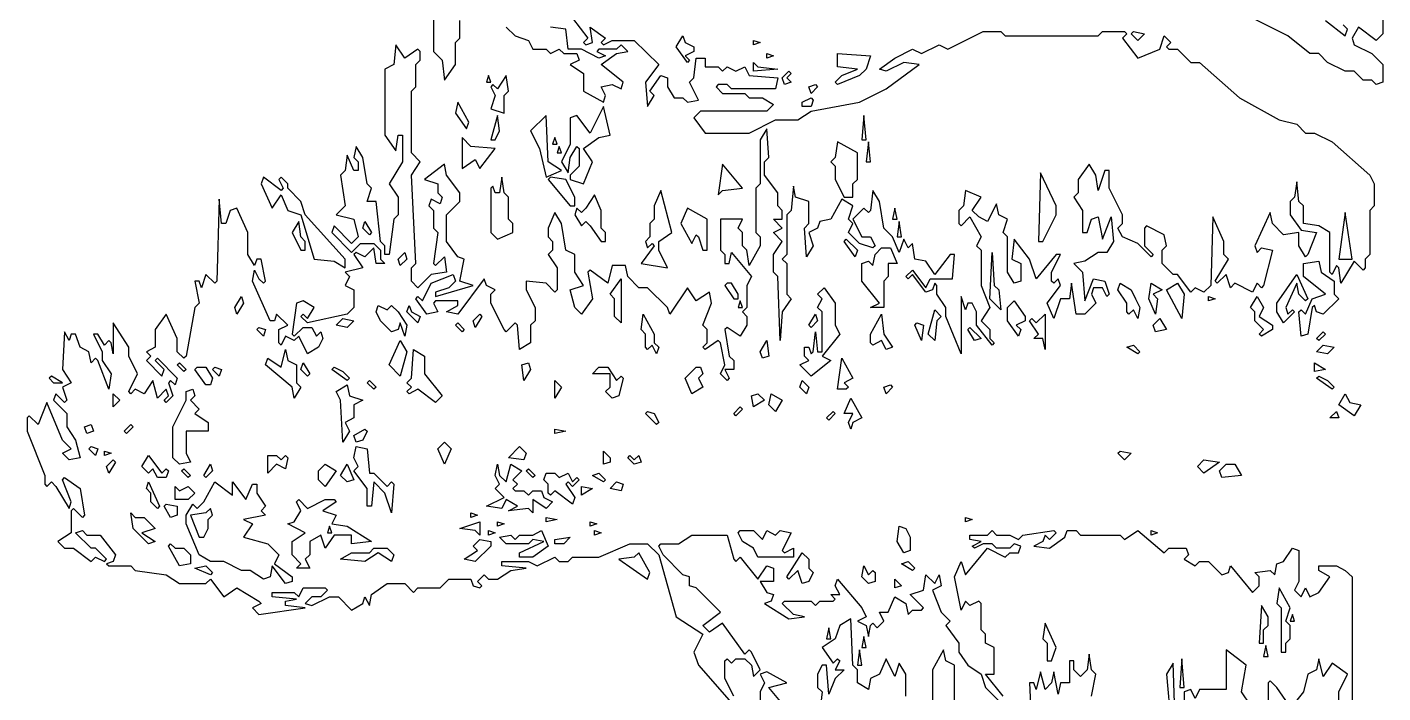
# Model space of a CAD drawing. Header units: millimetres. Extents: x -1861 to 1860, y -2 to 9002.
# Drawn here: x -1367 to -16, y 5653 to 6316 of the extents above; entities that cross this region are included whole.
import ezdxf

# ---------------------------------------------------------------- set-up
doc = ezdxf.new("R2010")
doc.units = ezdxf.units.MM
doc.layers.add('ALMOND-DRAW-PROFILE', color=7, linetype='Continuous', lineweight=25)

msp = doc.modelspace()

# ---------------------------------------------------------------- linework, layer by layer
at = {"layer": 'ALMOND-DRAW-PROFILE'}
for points in [[(-15.7, 6353.7), (-15.7, 6309.7), (-22.3, 6303.1), (-39.9, 6316.3), (-46.5, 6305.3), (-44.3, 6298.7), (-26.7, 6289.9), (-15.7, 6278.9), (-15.7, 6261.3), (-22.3, 6259.1), (-26.7, 6263.5), (-35.5, 6263.5), (-44.3, 6272.3), (-53.2, 6272.3), (-70.8, 6281.1), (-79.6, 6289.9), (-88.4, 6289.9), (-110.4, 6307.5), (-145.6, 6325.1)], [(-962.4, 6336.1), (-962.4, 6292.1), (-953.6, 6283.3), (-951.4, 6263.5), (-940.4, 6278.9), (-940.4, 6300.9), (-936, 6305.3), (-936, 6322.9)], [(-823.7, 6325.1), (-808.3, 6305.3), (-812.7, 6300.9), (-810.5, 6298.7), (-803.9, 6300.9), (-806.1, 6316.3), (-790.7, 6305.3), (-795.1, 6300.9), (-792.9, 6298.7), (-784.1, 6303.1), (-762.1, 6303.1), (-737.8, 6278.9), (-751, 6261.3), (-748.8, 6237), (-742.2, 6248), (-746.6, 6252.4), (-735.6, 6267.9), (-729, 6265.7), (-729, 6256.8), (-722.4, 6245.8), (-713.6, 6245.8), (-709.2, 6241.4), (-698.2, 6243.6), (-707, 6261.3), (-702.6, 6265.7), (-700.4, 6285.5), (-691.6, 6285.5), (-691.6, 6276.7), (-678.4, 6276.7), (-674, 6272.3), (-669.6, 6276.7), (-660.8, 6272.3), (-652, 6276.7), (-647.6, 6267.9), (-619, 6265.7), (-621.2, 6254.6), (-665.2, 6254.6), (-669.6, 6259.1), (-678.4, 6259.1), (-680.6, 6256.8), (-674, 6250.2), (-652, 6250.2), (-647.6, 6245.8), (-634.4, 6245.8), (-623.4, 6239.2), (-630, 6232.6), (-696, 6232.6), (-702.6, 6226), (-691.6, 6210.6), (-647.6, 6210.6), (-621.2, 6223.8), (-599.1, 6223.8), (-585.9, 6232.6), (-537.5, 6241.4), (-511.1, 6254.6), (-478.1, 6278.9), (-493.5, 6281.1), (-511.1, 6272.3), (-517.7, 6274.5), (-502.3, 6285.5), (-484.7, 6294.3), (-475.9, 6289.9), (-458.2, 6298.7), (-449.4, 6294.3), (-414.2, 6311.9), (-396.6, 6311.9), (-392.2, 6307.5), (-299.7, 6307.5), (-295.3, 6311.9), (-273.3, 6311.9), (-271.1, 6309.7), (-275.5, 6305.3), (-260.1, 6285.5), (-238.1, 6294.3), (-233.7, 6307.5), (-227.1, 6300.9), (-231.5, 6296.5), (-229.3, 6294.3), (-220.5, 6294.3), (-207.3, 6281.1), (-198.5, 6281.1), (-158.8, 6245.8), (-119.2, 6223.8), (-101.6, 6219.4), (-92.8, 6210.6), (-84, 6210.6), (-66.4, 6201.8), (-28.9, 6168.8), (-24.5, 6160), (-24.5, 6138), (-28.9, 6133.6), (-28.9, 6089.5), (-33.3, 6085.1), (-33.3, 6076.3), (-35.5, 6074.1), (-44.3, 6082.9), (-57.6, 6060.9), (-59.8, 6076.3), (-62, 6078.5), (-66.4, 6069.7), (-68.6, 6071.9), (-68.6, 6111.5), (-79.6, 6118.2), (-95, 6120.4), (-95, 6138), (-99.4, 6142.4), (-101.6, 6162.2), (-103.8, 6146.8), (-108.2, 6142.4), (-108.2, 6129.2), (-97.2, 6113.7), (-81.8, 6111.5), (-90.6, 6089.5), (-92.8, 6087.3), (-99.4, 6098.3), (-99.4, 6111.5), (-114.8, 6109.3), (-125.8, 6120.4), (-128, 6131.4), (-143.4, 6098.3), (-141.2, 6091.7), (-136.8, 6096.1), (-125.8, 6093.9), (-134.6, 6058.7), (-136.8, 6056.5), (-141.2, 6060.9), (-145.6, 6052.1), (-163.2, 6060.9), (-167.6, 6056.5), (-172, 6069.7), (-180.8, 6060.9), (-183, 6063.1), (-169.8, 6085.1), (-174.2, 6089.5), (-174.2, 6102.7), (-185.2, 6127), (-187.4, 6058.7), (-194.1, 6052.1), (-202.9, 6056.5), (-207.3, 6052.1), (-220.5, 6069.7), (-224.9, 6069.7), (-235.9, 6080.7), (-235.9, 6093.9), (-231.5, 6098.3), (-233.7, 6109.3), (-251.3, 6118.2), (-253.5, 6115.9), (-253.5, 6098.3), (-244.7, 6089.5), (-246.9, 6087.3), (-260.1, 6100.5), (-275.5, 6107.1), (-279.9, 6115.9), (-275.5, 6120.4), (-275.5, 6129.2), (-288.7, 6155.6), (-288.7, 6173.2), (-293.1, 6173.2), (-299.7, 6153.4), (-301.9, 6168.8), (-308.5, 6179.8), (-319.5, 6164.4), (-319.5, 6151.2), (-323.9, 6146.8), (-315.1, 6133.6), (-315.1, 6111.5), (-310.7, 6111.5), (-306.3, 6124.8), (-299.7, 6127), (-295.3, 6104.9), (-286.5, 6127), (-284.3, 6102.7), (-290.9, 6091.7), (-299.7, 6091.7), (-312.9, 6082.9), (-323.9, 6080.7), (-315.1, 6071.9), (-312.9, 6043.3), (-304.1, 6065.3), (-293.1, 6063.1), (-288.7, 6049.9), (-290.9, 6047.7), (-295.3, 6056.5), (-304.1, 6056.5), (-306.3, 6049.9), (-301.9, 6041.1), (-312.9, 6030.1), (-321.7, 6030.1), (-326.1, 6060.9), (-328.3, 6045.5), (-337.2, 6045.5), (-343.8, 6025.7), (-350.4, 6041.1), (-337.2, 6058.7), (-339.4, 6065.3), (-343.8, 6060.9), (-346, 6063.1), (-346, 6071.9), (-337.2, 6089.5), (-341.6, 6089.5), (-361.4, 6065.3), (-368, 6085.1), (-383.4, 6104.9), (-385.6, 6085.1), (-376.8, 6080.7), (-376.8, 6063.1), (-383.4, 6060.9), (-390, 6071.9), (-390, 6107.1), (-394.4, 6111.5), (-390, 6124.8), (-398.8, 6129.2), (-401, 6140.2), (-409.8, 6122.6), (-418.6, 6127), (-425.2, 6133.6), (-416.4, 6146.8), (-431.8, 6153.4), (-434, 6138), (-438.4, 6133.6), (-438.4, 6120.4), (-436.2, 6118.2), (-427.4, 6127), (-416.4, 6107.1), (-420.8, 6098.3), (-416.4, 6093.9), (-416.4, 6058.7), (-407.6, 6036.7), (-416.4, 6023.5), (-407.6, 6014.7), (-407.6, 6005.9), (-403.2, 6001.5), (-405.4, 5999.3), (-420.8, 6019.1), (-420.8, 6032.3), (-425.2, 6041.1), (-429.6, 6041.1), (-431.8, 6034.5), (-436.2, 6047.7), (-436.2, 5990.5), (-451.6, 6027.9), (-451.6, 6036.7), (-460.4, 6049.9), (-460.4, 6058.7), (-462.6, 6060.9), (-464.8, 6054.3), (-471.4, 6052.1), (-484.7, 6069.7), (-489.1, 6065.3), (-491.3, 6067.5), (-484.7, 6074.1), (-471.4, 6056.5), (-467, 6065.3), (-445, 6065.3), (-442.8, 6089.5), (-447.2, 6089.5), (-462.6, 6069.7), (-471.4, 6082.9), (-482.5, 6085.1), (-484.7, 6100.5), (-489.1, 6096.1), (-493.5, 6104.9), (-497.9, 6091.7), (-504.5, 6107.1), (-513.3, 6115.9), (-517.7, 6142.4), (-524.3, 6153.4), (-526.5, 6133.6), (-528.7, 6131.4), (-533.1, 6135.8), (-544.1, 6124.8), (-535.3, 6107.1), (-526.5, 6107.1), (-522.1, 6098.3), (-524.3, 6096.1), (-537.5, 6100.5), (-548.5, 6111.5), (-544.1, 6120.4), (-548.5, 6124.8), (-544.1, 6138), (-555.1, 6144.6), (-566.1, 6124.8), (-577.1, 6122.6), (-579.3, 6115.9), (-588.1, 6111.5), (-583.7, 6098.3), (-590.3, 6087.3), (-592.5, 6115.9), (-588.1, 6120.4), (-588.1, 6142.4), (-601.3, 6146.8), (-603.5, 6157.8), (-605.7, 6133.6), (-610.1, 6129.2), (-610.1, 6089.5), (-614.5, 6085.1), (-610.1, 6080.7), (-610.1, 6049.9), (-605.7, 6045.5), (-614.5, 6032.3), (-616.8, 6003.7), (-619, 6067.5), (-623.4, 6071.9), (-623.4, 6089.5), (-614.5, 6102.7), (-623.4, 6111.5), (-614.5, 6115.9), (-623.4, 6124.8), (-614.5, 6124.8), (-614.5, 6133.6), (-619, 6138), (-619, 6151.2), (-632.2, 6168.8), (-632.2, 6182), (-627.8, 6186.4), (-630, 6215), (-636.6, 6204), (-636.6, 6160), (-641, 6155.6), (-641, 6111.5), (-636.6, 6107.1), (-636.6, 6098.3), (-647.6, 6078.5), (-649.8, 6093.9), (-654.2, 6098.3), (-654.2, 6111.5), (-658.6, 6115.9), (-654.2, 6124.8), (-676.2, 6124.8), (-676.2, 6093.9), (-671.8, 6089.5), (-671.8, 6080.7), (-667.4, 6080.7), (-665.2, 6091.7), (-645.4, 6067.5), (-649.8, 6058.7), (-649.8, 6036.7), (-654.2, 6032.3), (-649.8, 6027.9), (-649.8, 6019.1), (-656.4, 6008.1), (-669.6, 6016.9), (-671.8, 6014.7), (-667.4, 5988.3), (-663, 5983.9), (-663, 5975), (-671.8, 5975), (-667.4, 5966.2), (-669.6, 5964), (-676.2, 5970.6), (-671.8, 5979.5), (-676.2, 6001.5), (-678.4, 6003.7), (-691.6, 5994.9), (-693.8, 5997.1), (-689.4, 6001.5), (-689.4, 6014.7), (-693.8, 6019.1), (-685, 6041.1), (-687.2, 6052.1), (-700.4, 6043.3), (-709.2, 6056.5), (-726.8, 6030.1), (-729, 6036.7), (-748.8, 6056.5), (-757.7, 6056.5), (-768.7, 6067.5), (-770.9, 6078.5), (-784.1, 6078.5), (-788.5, 6060.9), (-806.1, 6074.1), (-808.3, 6071.9), (-803.9, 6045.5), (-814.9, 6030.1), (-821.5, 6036.7), (-825.9, 6054.3), (-812.7, 6058.7), (-821.5, 6071.9), (-821.5, 6089.5), (-830.3, 6093.9), (-834.7, 6120.4), (-841.3, 6131.4), (-847.9, 6115.9), (-847.9, 6107.1), (-843.5, 6102.7), (-843.5, 6093.9), (-847.9, 6089.5), (-839.1, 6076.3), (-839.1, 6054.3), (-841.3, 6052.1), (-850.1, 6060.9), (-869.9, 6063.1), (-869.9, 6054.3), (-861.1, 6036.7), (-861.1, 6023.5), (-865.5, 6019.1), (-865.5, 6001.5), (-876.5, 5994.9), (-878.7, 6019.1), (-880.9, 6021.3), (-889.7, 6012.5), (-891.9, 6014.7), (-905.2, 6041.1), (-905.2, 6049.9), (-900.8, 6054.3), (-909.6, 6058.7), (-911.8, 6065.3), (-938.2, 6030.1), (-949.2, 6032.3), (-938.2, 6038.9), (-938.2, 6043.3), (-960.2, 6043.3), (-962.4, 6041.1), (-958, 6032.3), (-969, 6030.1), (-980, 6045.5), (-977.8, 6047.7), (-973.4, 6043.3), (-964.6, 6060.9), (-942.6, 6069.7), (-940.4, 6063.1), (-947, 6056.5), (-960.2, 6052.1), (-960.2, 6047.7), (-922.8, 6058.7), (-936, 6063.1), (-931.6, 6085.1), (-938.2, 6087.3), (-949.2, 6102.7), (-949.2, 6129.2), (-936, 6142.4), (-936, 6151.2), (-949.2, 6168.8), (-951.4, 6179.8), (-971.2, 6164.4), (-958, 6160), (-958, 6151.2), (-953.6, 6146.8), (-955.8, 6140.2), (-964.6, 6144.6), (-966.8, 6138), (-962.4, 6133.6), (-962.4, 6115.9), (-958, 6111.5), (-962.4, 6080.7), (-960.2, 6078.5), (-951.4, 6087.3), (-949.2, 6071.9), (-964.6, 6069.7), (-977.8, 6056.5), (-984.4, 6063.1), (-984.4, 6076.3), (-980, 6080.7), (-984.4, 6168.8), (-975.6, 6182), (-984.4, 6190.8), (-984.4, 6252.4), (-980, 6256.8), (-980, 6278.9), (-975.6, 6283.3), (-975.6, 6292.1), (-977.8, 6294.3), (-991, 6285.5), (-999.8, 6298.7), (-1002, 6278.9), (-1010.8, 6274.5), (-1010.8, 6208.4), (-999.8, 6193), (-997.6, 6208.4), (-993.2, 6208.4), (-993.2, 6182), (-1006.4, 6160), (-997.6, 6146.8), (-997.6, 6129.2), (-1002, 6124.8), (-1006.4, 6089.5), (-1010.8, 6089.5), (-1010.8, 6098.3), (-1015.2, 6102.7), (-1019.6, 6142.4), (-1028.4, 6142.4), (-1024, 6155.6), (-1028.4, 6160), (-1032.8, 6186.4), (-1039.5, 6197.4), (-1041.7, 6186.4), (-1037.3, 6182), (-1037.3, 6173.2), (-1041.7, 6173.2), (-1048.3, 6188.6), (-1050.5, 6173.2), (-1054.9, 6168.8), (-1050.5, 6138), (-1059.3, 6129.2), (-1041.7, 6124.8), (-1037.3, 6107.1), (-1043.9, 6100.5), (-1061.5, 6118.2), (-1063.7, 6111.5), (-1043.9, 6091.7), (-1035, 6100.5), (-1021.8, 6100.5), (-1015.2, 6093.9), (-1015.2, 6085.1), (-1010.8, 6080.7), (-1019.6, 6080.7), (-1021.8, 6096.1), (-1030.6, 6087.3), (-1039.5, 6091.7), (-1041.7, 6089.5), (-1032.8, 6076.3), (-1050.5, 6071.9), (-1046.1, 6067.5), (-1050.5, 6058.7), (-1041.7, 6054.3), (-1041.7, 6036.7), (-1048.3, 6030.1), (-1087.9, 6021.3), (-1094.5, 6027.9), (-1092.3, 6030.1), (-1087.9, 6025.7), (-1081.3, 6036.7), (-1092.3, 6043.3), (-1098.9, 6041.1), (-1103.3, 6010.3), (-1101.1, 6008.1), (-1092.3, 6016.9), (-1083.5, 6016.9), (-1079.1, 6008.1), (-1074.7, 6012.5), (-1072.5, 6005.9), (-1076.9, 5997.1), (-1087.9, 5990.5), (-1096.7, 6008.1), (-1101.1, 6003.7), (-1109.9, 6008.1), (-1114.3, 5999.3), (-1116.5, 6001.5), (-1116.5, 6014.7), (-1107.7, 6019.1), (-1118.7, 6030.1), (-1120.9, 6023.5), (-1125.3, 6023.5), (-1142.9, 6063.1), (-1140.7, 6074.1), (-1136.3, 6065.3), (-1131.9, 6060.9), (-1129.7, 6063.1), (-1134.1, 6085.1), (-1138.5, 6085.1), (-1140.7, 6078.5), (-1147.3, 6089.5), (-1147.3, 6111.5), (-1158.3, 6135.8), (-1164.9, 6133.6), (-1169.3, 6120.4), (-1173.7, 6120.4), (-1175.9, 6144.6), (-1178.2, 6063.1), (-1180.4, 6060.9), (-1189.2, 6069.7), (-1193.6, 6056.5), (-1195.8, 6063.1), (-1200.2, 6063.1), (-1195.8, 6041.1), (-1200.2, 6036.7), (-1209, 5988.3), (-1211.2, 5986.1), (-1217.8, 5992.7), (-1217.8, 6005.9), (-1228.8, 6030.1), (-1239.8, 6014.7), (-1239.8, 5997.1), (-1248.6, 5992.7), (-1244.2, 5988.3), (-1248.6, 5983.9), (-1233.2, 5968.4), (-1231, 5975), (-1239.8, 5983.9), (-1237.6, 5986.1), (-1217.8, 5966.2), (-1220, 5959.6), (-1224.4, 5964), (-1226.6, 5961.8), (-1222.2, 5948.6), (-1228.8, 5942), (-1231, 5944.2), (-1226.6, 5948.6), (-1228.8, 5955.2), (-1237.6, 5946.4), (-1242, 5964), (-1250.8, 5950.8), (-1259.6, 5955.2), (-1264, 5950.8), (-1266.2, 5953), (-1257.4, 5970.6), (-1266.2, 5988.3), (-1266.2, 5997.1), (-1281.6, 6021.3), (-1281.6, 5990.5), (-1283.8, 6001.5), (-1286, 6003.7), (-1290.4, 5999.3), (-1297, 6010.3), (-1301.4, 6010.3), (-1292.6, 5992.7), (-1292.6, 5983.9), (-1283.8, 5970.6), (-1286, 5955.2), (-1297, 5983.9), (-1299.2, 5986.1), (-1303.6, 5981.7), (-1305.8, 5992.7), (-1314.6, 5997.1), (-1319.1, 6010.3), (-1323.5, 6010.3), (-1325.7, 6003.7), (-1330.1, 6012.5), (-1332.3, 5975), (-1323.5, 5961.8), (-1332.3, 5957.4), (-1327.9, 5944.2), (-1330.1, 5942), (-1338.9, 5950.8), (-1341.1, 5944.2), (-1327.9, 5931), (-1327.9, 5917.8), (-1319.1, 5904.6), (-1314.6, 5887), (-1325.7, 5884.8), (-1332.3, 5891.4), (-1323.5, 5895.8), (-1332.3, 5904.6), (-1347.7, 5942), (-1356.5, 5920), (-1365.3, 5928.8), (-1367.5, 5926.6), (-1367.5, 5913.4), (-1349.9, 5869.4), (-1349.9, 5860.6), (-1347.7, 5858.4), (-1343.3, 5862.8), (-1338.9, 5858.4), (-1325.7, 5836.4), (-1323.5, 5843), (-1332.3, 5865), (-1330.1, 5867.2), (-1314.6, 5856.2), (-1310.2, 5829.7), (-1312.4, 5827.5), (-1321.3, 5836.4), (-1323.5, 5834.1), (-1323.5, 5812.1), (-1336.7, 5803.3), (-1330.1, 5796.7), (-1321.3, 5796.7), (-1303.6, 5783.5), (-1299.2, 5787.9), (-1290.4, 5783.5), (-1288.2, 5785.7), (-1299.2, 5796.7), (-1303.6, 5796.7), (-1319.1, 5812.1), (-1312.4, 5814.3), (-1308, 5809.9), (-1294.8, 5809.9), (-1279.4, 5790.1), (-1281.6, 5783.5), (-1288.2, 5781.3), (-1286, 5779.1), (-1264, 5779.1), (-1259.6, 5774.7), (-1228.8, 5770.3), (-1215.6, 5761.5), (-1189.2, 5761.5), (-1184.8, 5765.9), (-1171.5, 5748.3), (-1158.3, 5757.1), (-1136.3, 5743.9), (-1134.1, 5741.7), (-1142.9, 5737.3), (-1136.3, 5730.7), (-1090.1, 5737.3), (-1109.9, 5739.5), (-1109.9, 5743.9), (-1098.9, 5746.1), (-1123.1, 5748.3), (-1123.1, 5752.7), (-1101.1, 5752.7), (-1096.7, 5748.3), (-1092.3, 5757.1), (-1070.3, 5757.1), (-1068.1, 5754.9), (-1074.7, 5748.3), (-1083.5, 5748.3), (-1090.1, 5741.7), (-1083.5, 5739.5), (-1065.9, 5748.3), (-1057.1, 5748.3), (-1043.9, 5735.1), (-1032.8, 5741.7), (-1030.6, 5748.3), (-1026.2, 5739.5), (-1024, 5750.5), (-1008.6, 5761.5), (-991, 5761.5), (-982.2, 5752.7), (-977.8, 5757.1), (-955.8, 5757.1), (-947, 5765.9), (-925, 5765.9), (-922.8, 5759.3), (-916.2, 5757.1), (-914, 5759.3), (-918.4, 5763.7), (-911.8, 5770.3), (-907.4, 5765.9), (-898.6, 5765.9), (-885.3, 5774.7), (-869.9, 5776.9), (-894.1, 5779.1), (-894.1, 5783.5), (-867.7, 5783.5), (-858.9, 5779.1), (-841.3, 5787.9), (-836.9, 5783.5), (-828.1, 5783.5), (-823.7, 5787.9), (-797.3, 5787.9), (-766.5, 5801.1), (-748.8, 5801.1), (-737.8, 5790.1), (-720.2, 5728.5), (-693.8, 5710.9), (-702.6, 5693.2), (-698.2, 5680), (-665.2, 5642.6)], [(-889.7, 6316.3), (-880.9, 6307.5), (-867.7, 6303.1), (-863.3, 6294.3), (-850.1, 6294.3), (-845.7, 6289.9), (-836.9, 6294.3), (-832.5, 6289.9), (-819.3, 6289.9), (-817.1, 6283.3), (-825.9, 6278.9), (-812.7, 6270.1), (-812.7, 6252.4), (-792.9, 6241.4), (-790.7, 6248), (-795.1, 6256.8), (-784.1, 6259.1), (-775.3, 6254.6), (-773.1, 6261.3), (-795.1, 6278.9), (-779.7, 6289.9), (-768.7, 6292.1), (-775.3, 6298.7), (-779.7, 6294.3), (-797.3, 6294.3), (-799.5, 6292.1), (-790.7, 6287.7), (-797.3, 6285.5), (-814.9, 6294.3), (-828.1, 6294.3), (-830.3, 6314.1), (-845.7, 6316.3)], [(-73, 6322.9), (-53.2, 6307.5), (-50.9, 6314.1), (-55.4, 6318.5)], [(-394.4, 5649.2), (-412, 5671.2), (-403.2, 5671.2), (-403.2, 5697.7), (-412, 5702.1), (-412, 5710.9), (-416.4, 5715.3), (-416.4, 5741.7), (-418.6, 5743.9), (-427.4, 5739.5), (-431.8, 5743.9), (-436.2, 5735.1), (-442.8, 5768.1), (-436.2, 5783.5), (-431.8, 5770.3), (-409.8, 5796.7), (-392.2, 5787.9), (-387.8, 5792.3), (-379, 5792.3), (-376.8, 5798.9), (-383.4, 5801.1), (-387.8, 5796.7), (-401, 5796.7), (-405.4, 5801.1), (-414.2, 5801.1), (-423, 5796.7), (-425.2, 5798.9), (-416.4, 5803.3), (-427.4, 5805.5), (-427.4, 5809.9), (-409.8, 5809.9), (-405.4, 5814.3), (-401, 5809.9), (-387.8, 5809.9), (-379, 5805.5), (-374.6, 5809.9), (-343.8, 5814.3), (-341.6, 5812.1), (-348.2, 5805.5), (-352.6, 5809.9), (-354.8, 5803.3), (-363.6, 5798.9), (-348.2, 5796.7), (-332.7, 5807.7), (-330.5, 5814.3), (-321.7, 5814.3), (-317.3, 5809.9), (-277.7, 5809.9), (-273.3, 5805.5), (-260.1, 5814.3), (-233.7, 5792.3), (-229.3, 5796.7), (-211.7, 5796.7), (-209.5, 5790.1), (-213.9, 5785.7), (-202.9, 5779.1), (-198.5, 5783.5), (-189.6, 5783.5), (-176.4, 5770.3), (-169.8, 5772.5), (-167.6, 5779.1), (-145.6, 5752.7), (-139, 5759.3), (-139, 5768.1), (-143.4, 5772.5), (-128, 5774.7), (-123.6, 5770.3), (-121.4, 5781.3), (-114.8, 5783.5), (-106, 5796.7), (-99.4, 5794.5), (-99.4, 5763.7), (-103.8, 5754.9), (-97.2, 5748.3), (-92.8, 5757.1), (-88.4, 5748.3), (-79.6, 5752.7), (-68.6, 5768.1), (-79.6, 5774.7), (-79.6, 5779.1), (-62, 5779.1), (-53.2, 5774.7), (-46.5, 5768.1), (-46.5, 5618.4)], [(-663, 5649.2), (-671.8, 5666.8), (-671.8, 5684.4), (-669.6, 5686.6), (-665.2, 5682.2), (-660.8, 5686.6), (-652, 5686.6), (-645.4, 5680), (-643.2, 5669), (-636.6, 5675.6), (-645.4, 5693.2), (-647.6, 5695.5), (-652, 5691), (-674, 5721.9), (-687.2, 5713.1), (-693.8, 5719.7), (-676.2, 5732.9), (-700.4, 5757.1), (-707, 5759.3), (-707, 5768.1), (-713.6, 5770.3), (-733.4, 5790.1), (-737.8, 5798.9), (-735.6, 5801.1), (-718, 5801.1), (-704.8, 5809.9), (-669.6, 5809.9), (-663, 5785.7), (-660.8, 5783.5), (-656.4, 5787.9), (-638.8, 5765.9), (-630, 5779.1), (-623.4, 5776.9), (-623.4, 5763.7), (-636.6, 5763.7), (-630, 5752.7), (-623.4, 5750.5), (-625.6, 5743.9), (-632.2, 5741.7), (-607.9, 5726.3), (-592.5, 5728.5), (-603.5, 5730.7), (-614.5, 5741.7), (-612.3, 5743.9), (-585.9, 5743.9), (-581.5, 5739.5), (-577.1, 5743.9), (-563.9, 5743.9), (-561.7, 5746.1), (-566.1, 5750.5), (-557.3, 5750.5), (-561.7, 5759.3), (-559.5, 5765.9), (-535.3, 5737.3), (-530.9, 5728.5), (-539.7, 5724.1), (-530.9, 5719.7), (-528.7, 5708.7), (-526.5, 5719.7), (-524.3, 5721.9), (-519.9, 5717.5), (-513.3, 5724.1), (-517.7, 5732.9), (-508.9, 5732.9), (-502.3, 5748.3), (-491.3, 5741.7), (-489.1, 5730.7), (-484.7, 5735.1), (-475.9, 5735.1), (-473.6, 5737.3), (-486.9, 5750.5), (-473.6, 5754.9), (-471.4, 5770.3), (-462.6, 5761.5), (-458.2, 5770.3), (-456, 5759.3), (-464.8, 5754.9), (-456, 5732.9), (-447.2, 5724.1), (-451.6, 5719.7), (-438.4, 5702.1), (-438.4, 5693.2), (-429.6, 5680), (-416.4, 5671.2), (-412, 5658), (-396.6, 5642.6)], [(-491.3, 5649.2), (-491.3, 5671.2), (-497.9, 5682.2), (-502.3, 5669), (-511.1, 5686.6), (-517.7, 5671.2), (-526.5, 5666.8), (-528.7, 5655.8), (-539.7, 5662.4), (-539.7, 5675.6), (-544.1, 5680), (-546.3, 5726.3), (-557.3, 5719.7), (-561.7, 5706.5), (-574.9, 5697.7), (-563.9, 5682.2), (-559.5, 5686.6), (-557.3, 5684.4), (-561.7, 5675.6), (-552.9, 5675.6), (-561.7, 5666.8), (-568.3, 5651.4), (-570.5, 5680), (-574.9, 5680), (-579.3, 5671.2), (-579.3, 5658), (-574.9, 5653.6), (-577.1, 5633.8)], [(-442.8, 5644.8), (-442.8, 5680), (-451.6, 5684.4), (-453.8, 5695.5), (-464.8, 5675.6), (-464.8, 5644.8)], [(-306.3, 5649.2), (-301.9, 5671.2), (-306.3, 5675.6), (-308.5, 5691), (-310.7, 5675.6), (-317.3, 5669), (-323.9, 5675.6), (-323.9, 5684.4), (-328.3, 5684.4), (-328.3, 5662.4), (-337.2, 5662.4), (-339.4, 5651.4), (-343.8, 5673.4), (-346, 5662.4), (-352.6, 5655.8), (-357, 5673.4), (-361.4, 5655.8), (-363.6, 5662.4), (-368, 5662.4), (-365.8, 5611.8)], [(-147.8, 5640.4), (-156.6, 5653.6), (-152.2, 5680), (-172, 5695.5), (-172, 5655.8), (-198.5, 5655.8), (-202.9, 5647), (-207.3, 5655.8), (-213.9, 5653.6), (-213.9, 5631.6)], [(-222.7, 5622.8), (-224.9, 5682.2), (-231.5, 5671.2), (-227.1, 5622.8)], [(-59.8, 5618.4), (-59.8, 5653.6), (-50.9, 5671.2), (-66.4, 5682.2), (-75.2, 5669), (-79.6, 5686.6), (-81.8, 5675.6), (-90.6, 5671.2), (-95, 5653.6), (-110.4, 5633.8)], [(-607.9, 5633.8), (-627.8, 5658), (-610.1, 5662.4), (-630, 5673.4), (-636.6, 5671.2), (-632.2, 5662.4), (-636.6, 5653.6), (-636.6, 5631.6)], [(-112.6, 5644.8), (-121.4, 5658), (-128, 5664.6), (-130.2, 5662.4), (-130.2, 5640.4)]]:
    msp.add_lwpolyline(points, dxfattribs=at)
for points in [[(-709.2, 6281.1), (-720.2, 6296.5), (-713.6, 6307.5), (-711.4, 6300.9), (-702.6, 6296.5), (-702.6, 6292.1), (-711.4, 6287.7), (-707, 6283.3)], [(-643.2, 6298.7), (-643.2, 6303.1), (-636.6, 6300.9)], [(-260.1, 6303.1), (-266.7, 6309.7), (-264.5, 6311.9), (-253.5, 6309.7)], [(-630, 6285.5), (-630, 6289.9), (-623.4, 6287.7)], [(-559.5, 6259.1), (-561.7, 6261.3), (-555.1, 6267.9), (-539.7, 6274.5), (-559.5, 6276.7), (-559.5, 6289.9), (-526.5, 6287.7), (-530.9, 6274.5), (-537.5, 6267.9)], [(-643.2, 6272.3), (-643.2, 6281.1), (-638.8, 6276.7), (-619, 6274.5)], [(-612.3, 6259.1), (-614.5, 6265.7), (-607.9, 6272.3), (-605.7, 6270.1), (-610.1, 6265.7), (-605.7, 6261.3)], [(-909.6, 6261.3), (-905.2, 6261.3), (-907.4, 6267.9)], [(-891.9, 6230.4), (-891.9, 6248), (-887.5, 6252.4), (-889.7, 6267.9), (-898.6, 6254.6), (-903, 6259.1), (-905.2, 6256.8), (-900.8, 6248), (-905.2, 6234.8)], [(-585.9, 6250.2), (-588.1, 6256.8), (-581.5, 6259.1), (-579.3, 6256.8)], [(-594.7, 6237), (-594.7, 6241.4), (-585.9, 6245.8), (-583.7, 6243.6), (-585.9, 6237)], [(-929.4, 6215), (-927.2, 6221.6), (-938.2, 6241.4), (-940.4, 6230.4)], [(-812.7, 6160), (-803.9, 6182), (-812.7, 6195.2), (-797.3, 6206.2), (-786.3, 6208.4), (-792.9, 6237), (-806.1, 6210.6), (-819.3, 6228.2), (-825.9, 6226), (-825.9, 6199.6), (-834.7, 6182), (-828.1, 6171), (-825.9, 6186.4), (-819.3, 6197.4), (-817.1, 6195.2), (-817.1, 6177.6), (-825.9, 6168.8), (-825.9, 6164.4)], [(-905.2, 6204), (-900.8, 6204), (-896.4, 6212.8), (-898.6, 6228.2)], [(-850.1, 6166.6), (-834.7, 6173.2), (-847.9, 6182), (-850.1, 6228.2), (-865.5, 6212.8), (-856.7, 6195.2)], [(-535.3, 6204), (-530.9, 6204), (-533.1, 6228.2)], [(-933.8, 6175.4), (-920.6, 6184.2), (-916.2, 6175.4), (-900.8, 6195.2), (-925, 6197.4), (-933.8, 6206.2)], [(-843.5, 6199.6), (-839.1, 6199.6), (-841.3, 6206.2)], [(-839.1, 6190.8), (-834.7, 6190.8), (-836.9, 6197.4)], [(-552.9, 6146.8), (-544.1, 6146.8), (-544.1, 6160), (-539.7, 6164.4), (-539.7, 6190.8), (-559.5, 6201.8), (-561.7, 6186.4), (-566.1, 6182), (-561.7, 6177.6), (-561.7, 6164.4)], [(-530.9, 6182), (-526.5, 6182), (-528.7, 6201.8)], [(-678.4, 6149), (-674, 6153.4), (-654.2, 6155.6), (-674, 6179.8)], [(-1050.5, 6076.3), (-1050.5, 6085.1), (-1090.1, 6129.2), (-1094.5, 6142.4), (-1107.7, 6155.6), (-1107.7, 6160), (-1114.3, 6166.6), (-1116.5, 6164.4), (-1112.1, 6155.6), (-1114.3, 6153.4), (-1131.9, 6166.6), (-1134.1, 6160), (-1123.1, 6135.8), (-1114.3, 6149), (-1107.7, 6133.6), (-1094.5, 6129.2), (-1081.3, 6085.1), (-1061.5, 6082.9)], [(-898.6, 6104.9), (-883.1, 6111.5), (-883.1, 6120.4), (-887.5, 6124.8), (-887.5, 6146.8), (-891.9, 6151.2), (-894.1, 6166.6), (-896.4, 6151.2), (-900.8, 6151.2), (-903, 6157.8), (-905.2, 6155.6), (-905.2, 6111.5)], [(-825.9, 6138), (-821.5, 6138), (-821.5, 6146.8), (-830.3, 6164.4), (-845.7, 6166.6), (-847.9, 6164.4)], [(-359.2, 6102.7), (-354.8, 6102.7), (-341.6, 6129.2), (-341.6, 6138), (-357, 6171)], [(-729, 6076.3), (-737.8, 6093.9), (-737.8, 6102.7), (-724.6, 6111.5), (-735.6, 6153.4), (-742.2, 6138), (-742.2, 6124.8), (-746.6, 6120.4), (-746.6, 6107.1), (-751, 6102.7), (-748.8, 6096.1), (-744.4, 6100.5), (-742.2, 6098.3), (-755.4, 6080.7)], [(-795.1, 6102.7), (-790.7, 6102.7), (-790.7, 6111.5), (-795.1, 6115.9), (-795.1, 6133.6), (-801.7, 6149), (-810.5, 6135.8), (-814.9, 6131.4), (-819.3, 6135.8), (-821.5, 6129.2), (-814.9, 6118.2), (-810.5, 6122.6), (-806.1, 6118.2)], [(-693.8, 6093.9), (-689.4, 6093.9), (-689.4, 6124.8), (-709.2, 6135.8), (-715.8, 6120.4), (-704.8, 6100.5), (-700.4, 6109.3), (-698.2, 6107.1)], [(-504.5, 6124.8), (-500.1, 6124.8), (-502.3, 6135.8)], [(-59.8, 6085.1), (-46.5, 6085.1), (-53.2, 6131.4)], [(-1094.5, 6093.9), (-1090.1, 6093.9), (-1090.1, 6102.7), (-1094.5, 6107.1), (-1096.7, 6122.6), (-1103.3, 6111.5)], [(-1026.2, 6109.3), (-1032.8, 6115.9), (-1030.6, 6122.6), (-1024, 6111.5)], [(-500.1, 6107.1), (-495.7, 6107.1), (-497.9, 6122.6)], [(-541.9, 6087.3), (-552.9, 6102.7), (-550.7, 6104.9), (-539.7, 6093.9)], [(-995.4, 6078.5), (-997.6, 6085.1), (-991, 6091.7), (-988.8, 6085.1)], [(-526.5, 6036.7), (-517.7, 6041.1), (-535.3, 6063.1), (-535.3, 6080.7), (-528.7, 6082.9), (-524.3, 6078.5), (-522.1, 6089.5), (-515.5, 6096.1), (-506.7, 6096.1), (-500.1, 6080.7), (-508.9, 6080.7), (-508.9, 6067.5), (-513.3, 6063.1), (-513.3, 6036.7)], [(-396.6, 6034.5), (-407.6, 6045.5), (-405.4, 6091.7), (-403.2, 6058.7), (-398.8, 6054.3)], [(-114.8, 6021.3), (-121.4, 6032.3), (-121.4, 6041.1), (-101.6, 6069.7), (-90.6, 6045.5), (-92.8, 6043.3), (-99.4, 6049.9), (-101.6, 6060.9), (-112.6, 6036.7), (-110.4, 6030.1), (-106, 6034.5), (-103.8, 6032.3)], [(-97.2, 6008.1), (-99.4, 6032.3), (-97.2, 6034.5), (-92.8, 6030.1), (-86.2, 6045.5), (-73, 6049.9), (-95, 6067.5), (-95, 6080.7), (-79.6, 6082.9), (-77.4, 6071.9), (-64.2, 6063.1), (-64.2, 6049.9), (-59.8, 6045.5), (-75.2, 6030.1), (-81.8, 6032.3), (-84, 6038.9), (-86.2, 6036.7), (-90.6, 6010.3)], [(-775.3, 6021.3), (-781.9, 6027.9), (-781.9, 6045.5), (-786.3, 6049.9), (-775.3, 6065.3)], [(-663, 6045.5), (-658.6, 6045.5), (-658.6, 6049.9), (-665.2, 6060.9), (-669.6, 6060.9), (-671.8, 6058.7)], [(-585.9, 5968.4), (-596.9, 5979.5), (-588.1, 5983.9), (-592.5, 5988.3), (-592.5, 5997.1), (-588.1, 5997.1), (-585.9, 5990.5), (-583.7, 5992.7), (-581.5, 6012.5), (-579.3, 5992.7), (-574.9, 5992.7), (-574.9, 6032.3), (-579.3, 6036.7), (-574.9, 6045.5), (-579.3, 6049.9), (-572.7, 6056.5), (-561.7, 6041.1), (-561.7, 6019.1), (-557.3, 6010.3), (-574.9, 5988.3), (-566.1, 5983.9)], [(-260.1, 6025.7), (-264.5, 6034.5), (-268.9, 6030.1), (-271.1, 6032.3), (-271.1, 6041.1), (-279.9, 6054.3), (-277.7, 6060.9), (-266.7, 6054.3), (-262.3, 6045.5), (-257.9, 6036.7)], [(-242.5, 6030.1), (-249.1, 6045.5), (-246.9, 6060.9), (-235.9, 6054.3), (-244.7, 6049.9), (-240.3, 6045.5)], [(-216.1, 6025.7), (-231.5, 6054.3), (-220.5, 6060.9), (-213.9, 6049.9)], [(-1158.3, 6030.1), (-1160.5, 6036.7), (-1153.9, 6047.7), (-1151.7, 6041.1)], [(-658.6, 6036.7), (-654.2, 6036.7), (-656.4, 6043.3)], [(-379, 6008.1), (-390, 6023.5), (-390, 6036.7), (-383.4, 6043.3), (-372.4, 6027.9), (-372.4, 6023.5), (-381.2, 6019.1), (-376.8, 6014.7)], [(-189.6, 6043.3), (-189.6, 6047.7), (-183, 6045.5)], [(-136.8, 6008.1), (-139, 6010.3), (-134.6, 6014.7), (-143.4, 6023.5), (-143.4, 6032.3), (-147.8, 6036.7), (-141.2, 6047.7), (-134.6, 6036.7), (-139, 6027.9), (-125.8, 6019.1), (-125.8, 6014.7)], [(-991, 6008.1), (-995.4, 6021.3), (-997.6, 6014.7), (-1004.2, 6012.5), (-1015.2, 6023.5), (-1019.6, 6032.3), (-1017.4, 6038.9), (-1008.6, 6034.5), (-1004.2, 6038.9), (-997.6, 6032.3), (-988.8, 6019.1)], [(-977.8, 6021.3), (-988.8, 6032.3), (-986.6, 6038.9), (-984.4, 6032.3), (-975.6, 6027.9)], [(-920.6, 6016.9), (-922.8, 6023.5), (-916.2, 6030.1), (-914, 6027.9)], [(-740, 5990.5), (-744.4, 5999.3), (-748.8, 5994.9), (-751, 5997.1), (-751, 6010.3), (-755.4, 6014.7), (-753.2, 6030.1), (-742.2, 6010.3), (-742.2, 6001.5), (-737.8, 5997.1)], [(-585.9, 6016.9), (-588.1, 6019.1), (-581.5, 6030.1), (-579.3, 6023.5)], [(-511.1, 5994.9), (-515.5, 6003.7), (-524.3, 5999.3), (-526.5, 6001.5), (-526.5, 6010.3), (-515.5, 6030.1), (-513.3, 6010.3), (-504.5, 5997.1)], [(-462.6, 6003.7), (-469.2, 6010.3), (-462.6, 6034.5), (-456, 6027.9), (-460.4, 6023.5)], [(-352.6, 5994.9), (-354.8, 6005.9), (-363.6, 6005.9), (-359.2, 6010.3), (-368, 6023.5), (-365.8, 6025.7), (-361.4, 6021.3), (-352.6, 6030.1)], [(-1131.9, 6008.1), (-1138.5, 6014.7), (-1136.3, 6016.9), (-1129.7, 6014.7)], [(-1059.3, 6019.1), (-1052.7, 6025.7), (-1041.7, 6023.5), (-1048.3, 6016.9)], [(-933.8, 6012.5), (-940.4, 6019.1), (-938.2, 6021.3), (-931.6, 6014.7)], [(-475.9, 6003.7), (-482.5, 6019.1), (-480.3, 6021.3), (-473.6, 6019.1)], [(-423, 6003.7), (-429.6, 6014.7), (-427.4, 6016.9), (-416.4, 6005.9)], [(-242.5, 6012.5), (-244.7, 6019.1), (-238.1, 6025.7), (-231.5, 6014.7)], [(-995.4, 5968.4), (-1006.4, 5979.5), (-995.4, 6003.7), (-988.8, 5992.7)], [(-634.4, 5986.1), (-636.6, 5992.7), (-630, 6003.7), (-627.8, 5988.3)], [(-79.6, 6003.7), (-81.8, 6005.9), (-75.2, 6012.5), (-73, 6010.3)], [(-1101.1, 5946.4), (-1103.3, 5957.4), (-1129.7, 5979.5), (-1127.5, 5986.1), (-1114.3, 5977.3), (-1109.9, 5994.9), (-1107.7, 5983.9), (-1098.9, 5979.5), (-1098.9, 5961.8), (-1094.5, 5957.4)], [(-960.2, 5942), (-977.8, 5955.2), (-986.6, 5950.8), (-988.8, 5953), (-984.4, 5957.4), (-988.8, 5961.8), (-984.4, 5966.2), (-982.2, 5994.9), (-971.2, 5988.3), (-971.2, 5970.6), (-953.6, 5948.6)], [(-260.1, 5990.5), (-271.1, 5997.1), (-264.5, 5999.3), (-257.9, 5992.7)], [(-81.8, 5992.7), (-75.2, 5999.3), (-64.2, 5997.1), (-70.8, 5990.5)], [(-1211.2, 5972.8), (-1217.8, 5979.5), (-1215.6, 5981.7), (-1209, 5975)], [(-1189.2, 5959.6), (-1200.2, 5975), (-1198, 5977.3), (-1189.2, 5977.3), (-1182.6, 5966.2), (-1184.8, 5959.6)], [(-1175.9, 5968.4), (-1182.6, 5975), (-1180.4, 5977.3), (-1173.7, 5975)], [(-1087.9, 5968.4), (-1094.5, 5975), (-1092.3, 5981.7), (-1085.7, 5970.6)], [(-1048.3, 5964), (-1063.7, 5975), (-1061.5, 5977.3), (-1052.7, 5972.8), (-1046.1, 5966.2)], [(-872.1, 5964), (-874.3, 5979.5), (-867.7, 5981.7), (-865.5, 5975)], [(-784.1, 5946.4), (-790.7, 5953), (-786.3, 5957.4), (-786.3, 5970.6), (-803.9, 5970.6), (-797.3, 5977.3), (-788.5, 5977.3), (-779.7, 5964), (-775.3, 5968.4), (-773.1, 5966.2), (-777.5, 5948.6)], [(-704.8, 5950.8), (-711.4, 5966.2), (-700.4, 5977.3), (-696, 5977.3), (-693.8, 5970.6), (-698.2, 5966.2), (-693.8, 5957.4)], [(-559.5, 5955.2), (-555.1, 5986.1), (-544.1, 5966.2), (-552.9, 5961.8), (-548.5, 5957.4), (-550.7, 5955.2)], [(-84, 5972.8), (-84, 5981.7), (-73, 5975)], [(-1341.1, 5961.8), (-1332.3, 5961.8), (-1343.3, 5968.4), (-1345.5, 5966.2)], [(-1021.8, 5955.2), (-1028.4, 5961.8), (-1026.2, 5964), (-1019.6, 5957.4)], [(-841.3, 5946.4), (-841.3, 5964), (-834.7, 5957.4)], [(-590.3, 5950.8), (-596.9, 5957.4), (-594.7, 5964), (-588.1, 5957.4)], [(-66.4, 5955.2), (-81.8, 5966.2), (-79.6, 5968.4), (-70.8, 5964), (-64.2, 5957.4)], [(-1281.6, 5937.6), (-1281.6, 5950.8), (-1275, 5944.2)], [(-1215.6, 5880.4), (-1222.2, 5887), (-1222.2, 5917.8), (-1209, 5944.2), (-1209, 5953), (-1202.4, 5955.2), (-1200.2, 5948.6), (-1204.6, 5944.2), (-1195.8, 5935.4), (-1200.2, 5931), (-1187, 5922.2), (-1187, 5913.4), (-1209, 5913.4), (-1209, 5891.4), (-1204.6, 5882.6)], [(-1052.7, 5902.4), (-1054.9, 5944.2), (-1059.3, 5953), (-1048.3, 5959.6), (-1046.1, 5948.6), (-1032.8, 5944.2), (-1041.7, 5939.8), (-1041.7, 5926.6), (-1050.5, 5922.2), (-1046.1, 5913.4)], [(-643.2, 5937.6), (-645.4, 5948.6), (-638.8, 5950.8), (-632.2, 5944.2)], [(-621.2, 5933.2), (-627.8, 5939.8), (-625.6, 5950.8), (-614.5, 5944.2)], [(-511.1, 5950.8), (-513.3, 5957.4), (-506.7, 5959.6), (-504.5, 5957.4)], [(-44.3, 5928.8), (-59.8, 5939.8), (-53.2, 5950.8), (-48.7, 5942), (-37.7, 5939.8)], [(-660.8, 5928.8), (-663, 5931), (-656.4, 5937.6), (-654.2, 5935.4)], [(-546.3, 5915.6), (-548.5, 5922.2), (-544.1, 5931), (-552.9, 5931), (-546.3, 5946.4), (-535.3, 5926.6), (-544.1, 5922.2)], [(-740, 5920), (-751, 5931), (-748.8, 5933.2), (-742.2, 5931), (-737.8, 5922.2)], [(-568.3, 5924.4), (-570.5, 5926.6), (-563.9, 5933.2), (-561.7, 5931)], [(-68.6, 5926.6), (-62, 5933.2), (-59.8, 5926.6)], [(-1308, 5911.2), (-1310.2, 5917.8), (-1303.6, 5920), (-1301.4, 5913.4)], [(-1268.4, 5911.2), (-1270.6, 5913.4), (-1264, 5920), (-1261.8, 5917.8)], [(-1039.5, 5902.4), (-1041.7, 5909), (-1030.6, 5915.6), (-1028.4, 5913.4), (-1032.8, 5904.6)], [(-841.3, 5911.2), (-841.3, 5915.6), (-830.3, 5913.4)], [(-1299.2, 5889.2), (-1305.8, 5895.8), (-1303.6, 5898), (-1297, 5895.8)], [(-1004.2, 5831.9), (-1010.8, 5851.8), (-1021.8, 5862.8), (-1024, 5838.6), (-1028.4, 5838.6), (-1028.4, 5856.2), (-1041.7, 5873.8), (-1037.3, 5878.2), (-1041.7, 5887), (-1039.5, 5898), (-1028.4, 5895.8), (-1026.2, 5871.6), (-1021.8, 5871.6), (-1008.6, 5858.4), (-1004.2, 5862.8), (-1002, 5860.6)], [(-951.4, 5880.4), (-958, 5895.8), (-951.4, 5902.4), (-944.8, 5895.8)], [(-887.5, 5887), (-876.5, 5898), (-869.9, 5891.4), (-872.1, 5884.8)], [(-1290.4, 5889.2), (-1290.4, 5893.6), (-1283.8, 5891.4)], [(-1286, 5871.6), (-1288.2, 5878.2), (-1281.6, 5884.8), (-1279.4, 5882.6)], [(-1237.6, 5867.2), (-1242, 5876), (-1246.4, 5871.6), (-1253, 5878.2), (-1246.4, 5889.2), (-1233.2, 5871.6), (-1228.8, 5876), (-1226.6, 5873.8), (-1228.8, 5867.2)], [(-1189.2, 5867.2), (-1191.4, 5869.4), (-1184.8, 5880.4), (-1182.6, 5873.8)], [(-1127.5, 5871.6), (-1127.5, 5889.2), (-1118.7, 5889.2), (-1114.3, 5884.8), (-1109.9, 5889.2), (-1107.7, 5887), (-1109.9, 5876), (-1118.7, 5880.4)], [(-1070.3, 5858.4), (-1076.9, 5865), (-1076.9, 5873.8), (-1070.3, 5880.4), (-1059.3, 5873.8)], [(-1048.3, 5862.8), (-1054.9, 5869.4), (-1048.3, 5880.4), (-1041.7, 5865)], [(-887.5, 5834.1), (-878.7, 5838.6), (-889.7, 5845.2), (-894.1, 5836.4), (-909.6, 5838.6), (-891.9, 5847.4), (-900.8, 5856.2), (-896.4, 5860.6), (-900.8, 5869.4), (-898.6, 5880.4), (-896.4, 5869.4), (-889.7, 5862.8), (-885.3, 5880.4), (-874.3, 5873.8), (-883.1, 5865), (-878.7, 5860.6), (-883.1, 5856.2), (-880.9, 5854), (-872.1, 5854), (-867.7, 5849.6), (-863.3, 5854), (-854.5, 5854), (-852.3, 5847.4), (-843.5, 5843), (-850.1, 5836.4), (-863.3, 5845.2), (-863.3, 5831.9), (-867.7, 5836.4)], [(-792.9, 5880.4), (-792.9, 5893.6), (-786.3, 5887), (-786.3, 5882.6)], [(-762.1, 5880.4), (-768.7, 5887), (-766.5, 5889.2), (-762.1, 5884.8), (-757.7, 5889.2), (-755.4, 5882.6)], [(-273.3, 5884.8), (-279.9, 5891.4), (-277.7, 5893.6), (-266.7, 5891.4)], [(-194.1, 5871.6), (-200.7, 5878.2), (-194.1, 5884.8), (-178.6, 5882.6)], [(-176.4, 5867.2), (-178.6, 5873.8), (-172, 5880.4), (-163.2, 5880.4), (-156.6, 5869.4)], [(-1206.8, 5867.2), (-1213.4, 5873.8), (-1211.2, 5876), (-1204.6, 5869.4)], [(-863.3, 5867.2), (-869.9, 5873.8), (-867.7, 5876), (-861.1, 5869.4)], [(-823.7, 5840.8), (-841.3, 5854), (-845.7, 5849.6), (-847.9, 5851.8), (-847.9, 5860.6), (-852.3, 5865), (-850.1, 5871.6), (-841.3, 5871.6), (-836.9, 5867.2), (-828.1, 5871.6), (-823.7, 5862.8), (-819.3, 5867.2), (-817.1, 5865), (-823.7, 5858.4), (-828.1, 5862.8), (-830.3, 5860.6), (-821.5, 5847.4)], [(-792.9, 5862.8), (-803.9, 5869.4), (-797.3, 5871.6), (-790.7, 5865)], [(-1237.6, 5836.4), (-1244.2, 5843), (-1244.2, 5851.8), (-1248.6, 5856.2), (-1246.4, 5862.8), (-1235.4, 5838.6)], [(-1220, 5845.2), (-1220, 5858.4), (-1215.6, 5854), (-1206.8, 5858.4), (-1200.2, 5851.8), (-1206.8, 5845.2)], [(-1109.9, 5761.5), (-1123.1, 5779.1), (-1125.3, 5768.1), (-1131.9, 5765.9), (-1145.1, 5774.7), (-1153.9, 5774.7), (-1171.5, 5783.5), (-1184.8, 5783.5), (-1195.8, 5790.1), (-1209, 5820.9), (-1209, 5829.7), (-1202.4, 5840.8), (-1198, 5836.4), (-1191.4, 5843), (-1180.4, 5862.8), (-1162.7, 5849.6), (-1162.7, 5862.8), (-1149.5, 5845.2), (-1142.9, 5860.6), (-1138.5, 5860.6), (-1138.5, 5851.8), (-1129.7, 5838.6), (-1134.1, 5834.1), (-1129.7, 5829.7), (-1151.7, 5825.3), (-1142.9, 5820.9), (-1151.7, 5807.7), (-1127.5, 5801.1), (-1116.5, 5790.1), (-1120.9, 5781.3), (-1103.3, 5768.1), (-1103.3, 5763.7)], [(-814.9, 5849.6), (-814.9, 5858.4), (-803.9, 5856.2)], [(-786.3, 5856.2), (-779.7, 5862.8), (-773.1, 5860.6), (-775.3, 5854)], [(-1224.4, 5827.5), (-1231, 5838.6), (-1228.8, 5840.8), (-1217.8, 5838.6), (-1217.8, 5829.7)], [(-1098.9, 5776.9), (-1094.5, 5781.3), (-1103.3, 5790.1), (-1103.3, 5803.3), (-1090.1, 5812.1), (-1107.7, 5820.9), (-1101.1, 5823.1), (-1094.5, 5834.1), (-1098.9, 5843), (-1096.7, 5845.2), (-1087.9, 5836.4), (-1070.3, 5845.2), (-1061.5, 5845.2), (-1059.3, 5843), (-1072.5, 5834.1), (-1059.3, 5829.7), (-1063.7, 5820.9), (-1048.3, 5818.7), (-1024, 5803.3), (-1043.9, 5801.1), (-1043.9, 5809.9), (-1061.5, 5809.9), (-1070.3, 5796.7), (-1074.7, 5809.9), (-1085.7, 5803.3), (-1085.7, 5790.1), (-1090.1, 5785.7), (-1085.7, 5776.9)], [(-1246.4, 5801.1), (-1261.8, 5816.5), (-1264, 5831.9), (-1259.6, 5827.5), (-1250.8, 5827.5), (-1239.8, 5816.5), (-1253, 5812.1), (-1239.8, 5803.3)], [(-1195.8, 5807.7), (-1191.4, 5807.7), (-1187, 5816.5), (-1187, 5825.3), (-1182.6, 5829.7), (-1184.8, 5836.4), (-1189.2, 5831.9), (-1204.6, 5829.7)], [(-925, 5827.5), (-925, 5831.9), (-918.4, 5829.7)], [(-850.1, 5823.1), (-850.1, 5827.5), (-839.1, 5825.3)], [(-431.8, 5823.1), (-431.8, 5827.5), (-425.2, 5825.3)], [(-1068.1, 5812.1), (-1063.7, 5812.1), (-1065.9, 5818.7)], [(-916.2, 5809.9), (-920.6, 5814.3), (-936, 5816.5), (-916.2, 5823.1)], [(-907.4, 5809.9), (-907.4, 5814.3), (-900.8, 5812.1)], [(-898.6, 5818.7), (-898.6, 5823.1), (-891.9, 5820.9)], [(-876.5, 5787.9), (-876.5, 5792.3), (-852.3, 5803.3), (-863.3, 5805.5), (-867.7, 5801.1), (-889.7, 5801.1), (-896.4, 5807.7), (-885.3, 5809.9), (-880.9, 5805.5), (-876.5, 5809.9), (-863.3, 5809.9), (-854.5, 5814.3), (-847.9, 5798.9), (-863.3, 5787.9)], [(-806.1, 5818.7), (-806.1, 5823.1), (-799.5, 5820.9)], [(-801.7, 5809.9), (-801.7, 5814.3), (-795.1, 5812.1)], [(-638.8, 5787.9), (-643.2, 5796.7), (-654.2, 5803.3), (-658.6, 5812.1), (-656.4, 5814.3), (-643.2, 5814.3), (-634.4, 5805.5), (-630, 5814.3), (-621.2, 5809.9), (-616.8, 5814.3), (-605.7, 5812.1), (-614.5, 5794.5), (-612.3, 5792.3), (-603.5, 5796.7), (-603.5, 5787.9)], [(-493.5, 5792.3), (-500.1, 5803.3), (-497.9, 5818.7), (-491.3, 5816.5), (-486.9, 5807.7), (-486.9, 5794.5)], [(-246.9, 5809.9), (-246.9, 5814.3), (-240.3, 5812.1)], [(-1215.6, 5779.1), (-1226.6, 5798.9), (-1224.4, 5801.1), (-1220, 5796.7), (-1211.2, 5796.7), (-1204.6, 5790.1), (-1204.6, 5781.3)], [(-931.6, 5785.7), (-918.4, 5794.5), (-922.8, 5798.9), (-916.2, 5805.5), (-905.2, 5803.3), (-905.2, 5798.9), (-920.6, 5783.5)], [(-841.3, 5801.1), (-841.3, 5805.5), (-825.9, 5807.7), (-832.5, 5801.1)], [(-1054.9, 5785.7), (-1043.9, 5792.3), (-1026.2, 5792.3), (-1021.8, 5796.7), (-1008.6, 5796.7), (-1002, 5790.1), (-1004.2, 5783.5), (-1017.4, 5792.3), (-1030.6, 5783.5)], [(-748.8, 5765.9), (-746.6, 5772.5), (-757.7, 5792.3), (-762.1, 5787.9), (-777.5, 5785.7)], [(-594.7, 5761.5), (-599.1, 5774.7), (-607.9, 5765.9), (-610.1, 5768.1), (-594.7, 5792.3), (-588.1, 5785.7), (-588.1, 5776.9), (-583.7, 5772.5), (-588.1, 5763.7)], [(-1184.8, 5770.3), (-1200.2, 5776.9), (-1189.2, 5779.1), (-1182.6, 5772.5)], [(-528.7, 5761.5), (-535.3, 5768.1), (-533.1, 5779.1), (-528.7, 5770.3), (-524.3, 5774.7), (-522.1, 5772.5), (-522.1, 5763.7)], [(-484.7, 5774.7), (-495.7, 5781.3), (-489.1, 5783.5), (-482.5, 5776.9)], [(-502.3, 5757.1), (-502.3, 5765.9), (-495.7, 5759.3)], [(-117, 5693.2), (-112.6, 5693.2), (-112.6, 5702.1), (-108.2, 5706.5), (-108.2, 5719.7), (-112.6, 5724.1), (-108.2, 5737.3), (-119.2, 5757.1), (-121.4, 5741.7), (-117, 5737.3)], [(-139, 5702.1), (-134.6, 5702.1), (-134.6, 5715.3), (-130.2, 5719.7), (-130.2, 5728.5), (-136.8, 5739.5)], [(-350.4, 5684.4), (-346, 5684.4), (-341.6, 5697.7), (-352.6, 5721.9), (-354.8, 5706.5), (-350.4, 5702.1)], [(-108.2, 5724.1), (-103.8, 5724.1), (-106, 5730.7)], [(-570.5, 5706.5), (-566.1, 5706.5), (-568.3, 5717.5)], [(-535.3, 5697.7), (-530.9, 5697.7), (-533.1, 5708.7)], [(-539.7, 5680), (-535.3, 5680), (-537.5, 5695.5)], [(-134.6, 5688.8), (-130.2, 5688.8), (-132.4, 5699.9)], [(-218.3, 5658), (-213.9, 5658), (-216.1, 5686.6)]]:
    msp.add_lwpolyline(points, close=True, dxfattribs=at)

doc.saveas('drawing.dxf')
